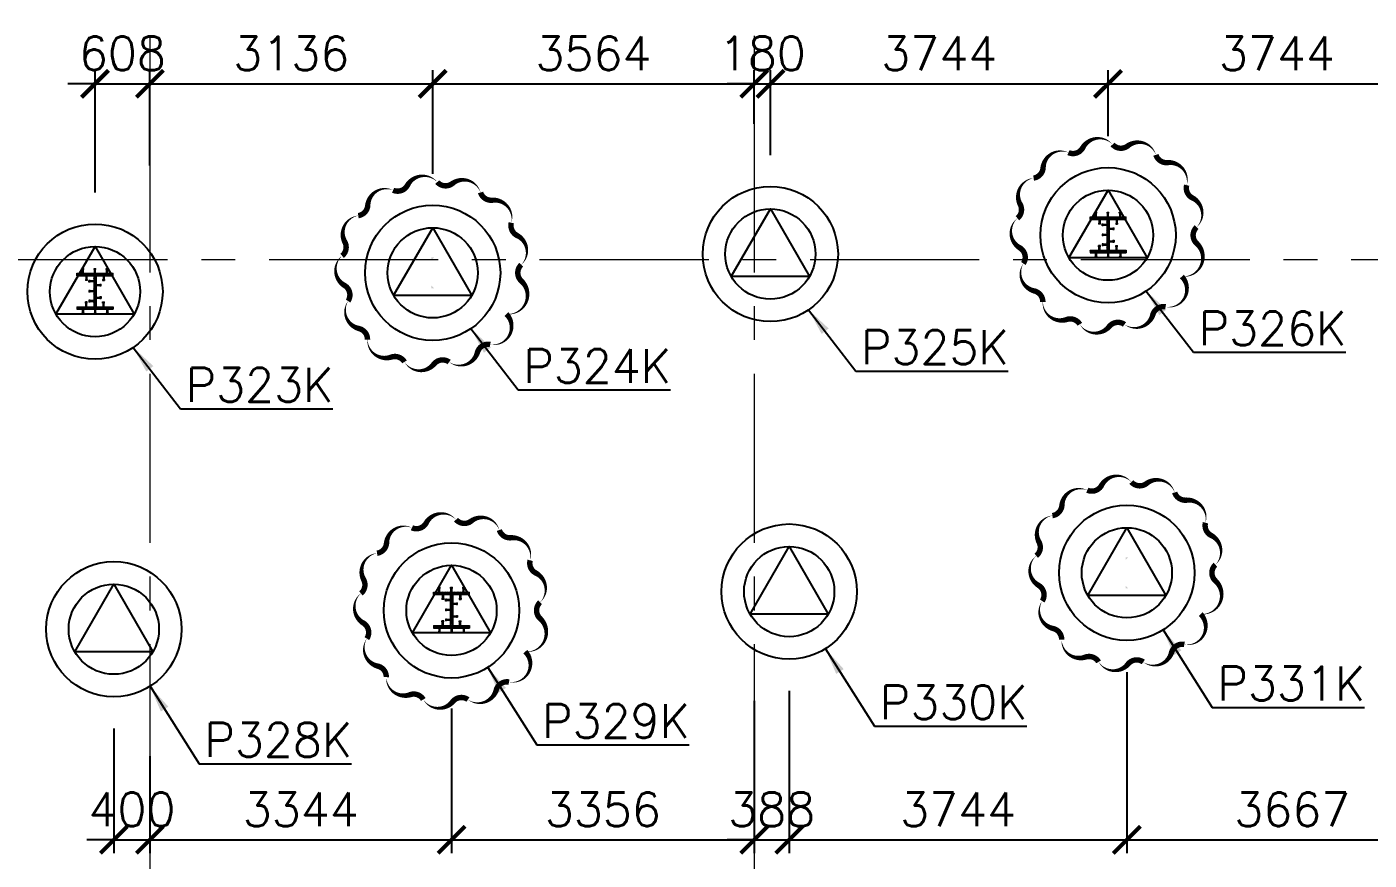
# Model space of a CAD drawing. Header units: millimetres. Extents: x -346728 to 1320345, y -537202 to -385966.
# Drawn here: x 205174 to 220058, y -475603 to -466360 of the extents above; entities that cross this region are included whole.
import ezdxf

# ---------------------------------------------------------------- set-up
doc = ezdxf.new("R2010")
doc.units = ezdxf.units.MM
doc.header["$LTSCALE"] = 100
doc.linetypes.add('X1326_GLB$0$CENTER', pattern=[2, 1.25, -0.25, 0.25, -0.25])
doc.layers.add('CL load', color=1, linetype='Continuous', plot=False)
for name, color, linetype in [('hach', 253, 'Continuous'), ('PILE MARK', 8, 'Continuous'), ('PL', 3, 'Continuous')]:
    doc.layers.add(name, color=color, linetype=linetype)
for name, color, linetype, lineweight in [('KCMANH', 8, 'Continuous', 13), ('KINGPOST', 5, 'Continuous', 20), ('X1326_GLB$0$A-tim', 8, 'X1326_GLB$0$CENTER', 9)]:
    doc.layers.add(name, color=color, linetype=linetype, lineweight=lineweight)
doc.styles.add('simplex', font='simplex.shx')
doc.dimstyles.new('100', dxfattribs={"dimscale": 150, "dimtxt": 2.5, "dimasz": 2, "dimexe": 1, "dimexo": 1, "dimgap": 1, "dimtad": 1, "dimdec": 0, "dimzin": 0, "dimdsep": 46, "dimtxsty": 'simplex', "dimblk": 'ARCHTICK', "dimcen": 1, "dimdle": 1, "dimclrd": 256, "dimclre": 256, "dimclrt": 6, "dimadec": 0, "dimazin": 0, "dimtfac": 1, "dimtdec": 0, "dimtix": 1, "dimtmove": 2, "dimatfit": 3, "dimfxl": 1, "dimtolj": 1, "dimtzin": 0, "dimarcsym": 0})
pattern_1 = [(45, (188543.33, 11377564.439), (-8.980256121, 8.980256121), []), (135, (188543.33, 11377564.439), (-8.980256121, -8.980256121), [])]

# ---------------------------------------------------------------- blocks, each defined once
blk = doc.blocks.new('_ArchTick')
at = {"color": 0, "linetype": 'ByBlock', "const_width": 0.15}
blk.add_lwpolyline([(-0.5, -0.5), (0.5, 0.5)], dxfattribs=at)
blk = doc.blocks.new('*D534')
at = {"layer": 'CL load', "lineweight": -2, "transparency": 16777216}
for p, q in [((206139, -474143), (206139, -475527)), ((206538, -474449), (206538, -475527)), ((206139, -475377), (205839, -475377)), ((206139, -475377), (206538, -475377)), ((206538, -475377), (206838, -475377))]:
    blk.add_line(p, q, dxfattribs=at)
at = {"layer": 'DEFPOINTS', "color": 0, "transparency": 16777216}
for p in [(206139, -473993), (206538, -474299, 0), (206538, -475377)]:
    blk.add_point(p, dxfattribs=at)
at = {"layer": 'CL load', "lineweight": -2, "transparency": 16777216, "xscale": 300, "yscale": 300, "zscale": 300}
blk.add_blockref('_ArchTick', (206139, -475377), dxfattribs=at)
at = {"layer": 'CL load', "lineweight": -2, "transparency": 16777216, "xscale": 300, "yscale": 300, "zscale": 300, "rotation": 180}
blk.add_blockref('_ArchTick', (206538, -475377), dxfattribs=at)
at = {"layer": 'CL load', "color": 6, "transparency": 16777216, "insert": (206339, -475040), "char_height": 375, "attachment_point": 5, "style": 'simplex'}
blk.add_mtext('\\A1;400', dxfattribs=at)
blk = doc.blocks.new('*D535')
at = {"layer": 'CL load', "lineweight": -2, "transparency": 16777216}
for p, q in [((209883, -473921), (209883, -475527)), ((206538, -474449), (206538, -475527)), ((206388, -475377), (210033, -475377))]:
    blk.add_line(p, q, dxfattribs=at)
at = {"layer": 'DEFPOINTS', "color": 0, "transparency": 16777216}
for p in [(209883, -473771), (206538, -474299, 0), (209883, -475377)]:
    blk.add_point(p, dxfattribs=at)
at = {"layer": 'CL load', "lineweight": -2, "transparency": 16777216, "xscale": 300, "yscale": 300, "zscale": 300, "rotation": 180}
blk.add_blockref('_ArchTick', (206538, -475377), dxfattribs=at)
at = {"layer": 'CL load', "lineweight": -2, "transparency": 16777216, "xscale": 300, "yscale": 300, "zscale": 300}
blk.add_blockref('_ArchTick', (209883, -475377), dxfattribs=at)
at = {"layer": 'CL load', "color": 6, "transparency": 16777216, "insert": (208211, -475040), "char_height": 375, "attachment_point": 5, "style": 'simplex'}
blk.add_mtext('\\A1;3344', dxfattribs=at)
blk = doc.blocks.new('*D536')
at = {"layer": 'CL load', "lineweight": -2, "transparency": 16777216}
for p, q in [((213239, -473837), (213239, -475527)), ((209883, -473921), (209883, -475527)), ((209733, -475377), (213389, -475377))]:
    blk.add_line(p, q, dxfattribs=at)
at = {"layer": 'DEFPOINTS', "color": 0, "transparency": 16777216}
for p in [(213239, -473687, 0), (209883, -473771), (213239, -475377)]:
    blk.add_point(p, dxfattribs=at)
at = {"layer": 'CL load', "lineweight": -2, "transparency": 16777216, "xscale": 300, "yscale": 300, "zscale": 300, "rotation": 180}
blk.add_blockref('_ArchTick', (209883, -475377), dxfattribs=at)
at = {"layer": 'CL load', "lineweight": -2, "transparency": 16777216, "xscale": 300, "yscale": 300, "zscale": 300}
blk.add_blockref('_ArchTick', (213239, -475377), dxfattribs=at)
at = {"layer": 'CL load', "color": 6, "transparency": 16777216, "insert": (211561, -475040), "char_height": 375, "attachment_point": 5, "style": 'simplex'}
blk.add_mtext('\\A1;3356', dxfattribs=at)
blk = doc.blocks.new('*D537')
at = {"layer": 'CL load', "lineweight": -2, "transparency": 16777216}
for p, q in [((213627, -473726), (213627, -475527)), ((213239, -473837), (213239, -475527)), ((213239, -475377), (212939, -475377)), ((213239, -475377), (213627, -475377)), ((213627, -475377), (213927, -475377))]:
    blk.add_line(p, q, dxfattribs=at)
at = {"layer": 'DEFPOINTS', "color": 0, "transparency": 16777216}
for p in [(213627, -473576), (213239, -473687, 0), (213627, -475377)]:
    blk.add_point(p, dxfattribs=at)
at = {"layer": 'CL load', "lineweight": -2, "transparency": 16777216, "xscale": 300, "yscale": 300, "zscale": 300}
blk.add_blockref('_ArchTick', (213239, -475377), dxfattribs=at)
at = {"layer": 'CL load', "lineweight": -2, "transparency": 16777216, "xscale": 300, "yscale": 300, "zscale": 300, "rotation": 180}
blk.add_blockref('_ArchTick', (213627, -475377), dxfattribs=at)
at = {"layer": 'CL load', "color": 6, "transparency": 16777216, "insert": (213433, -475040), "char_height": 375, "attachment_point": 5, "style": 'simplex'}
blk.add_mtext('\\A1;388', dxfattribs=at)
blk = doc.blocks.new('*D538')
at = {"layer": 'CL load', "lineweight": -2, "transparency": 16777216}
for p, q in [((217371, -473517), (217371, -475527)), ((213627, -473726), (213627, -475527)), ((213477, -475377), (217521, -475377))]:
    blk.add_line(p, q, dxfattribs=at)
at = {"layer": 'DEFPOINTS', "color": 0, "transparency": 16777216}
for p in [(217371, -473367), (213627, -473576), (217371, -475377)]:
    blk.add_point(p, dxfattribs=at)
at = {"layer": 'CL load', "lineweight": -2, "transparency": 16777216, "xscale": 300, "yscale": 300, "zscale": 300, "rotation": 180}
blk.add_blockref('_ArchTick', (213627, -475377), dxfattribs=at)
at = {"layer": 'CL load', "lineweight": -2, "transparency": 16777216, "xscale": 300, "yscale": 300, "zscale": 300}
blk.add_blockref('_ArchTick', (217371, -475377), dxfattribs=at)
at = {"layer": 'CL load', "color": 6, "transparency": 16777216, "insert": (215499, -475040), "char_height": 375, "attachment_point": 5, "style": 'simplex'}
blk.add_mtext('\\A1;3744', dxfattribs=at)
blk = doc.blocks.new('*D539')
at = {"layer": 'CL load', "lineweight": -2, "transparency": 16777216}
for p, q in [((217371, -473517), (217371, -475527)), ((221038, -473506), (221038, -475527)), ((217221, -475377), (221188, -475377))]:
    blk.add_line(p, q, dxfattribs=at)
at = {"layer": 'DEFPOINTS', "color": 0, "transparency": 16777216}
for p in [(217371, -473367), (221038, -473356, 0), (221038, -475377)]:
    blk.add_point(p, dxfattribs=at)
at = {"layer": 'CL load', "lineweight": -2, "transparency": 16777216, "xscale": 300, "yscale": 300, "zscale": 300, "rotation": 180}
blk.add_blockref('_ArchTick', (217371, -475377), dxfattribs=at)
at = {"layer": 'CL load', "lineweight": -2, "transparency": 16777216, "xscale": 300, "yscale": 300, "zscale": 300}
blk.add_blockref('_ArchTick', (221038, -475377), dxfattribs=at)
at = {"layer": 'CL load', "color": 6, "transparency": 16777216, "insert": (219205, -475040), "char_height": 375, "attachment_point": 5, "style": 'simplex'}
blk.add_mtext('\\A1;3667', dxfattribs=at)
blk = doc.blocks.new('*D541')
at = {"layer": 'CL load', "lineweight": -2, "transparency": 16777216}
for p, q in [((203923, -473191), (203923, -469147)), ((204829, -469297), (203773, -469297)), ((205037, -473041), (203773, -473041))]:
    blk.add_line(p, q, dxfattribs=at)
at = {"layer": 'DEFPOINTS', "color": 0, "transparency": 16777216}
for p in [(203923, -469297), (204979, -469297), (205187, -473041)]:
    blk.add_point(p, dxfattribs=at)
at = {"layer": 'CL load', "lineweight": -2, "transparency": 16777216, "xscale": 300, "yscale": 300, "zscale": 300}
for p, rotation in [((203923, -469297), 90), ((203923, -473041), 270)]:
    blk.add_blockref('_ArchTick', p, dxfattribs=dict(at, rotation=rotation))
at = {"layer": 'CL load', "color": 6, "transparency": 16777216, "insert": (203585, -471169), "char_height": 375, "attachment_point": 5, "rotation": 90, "style": 'simplex'}
blk.add_mtext('\\A1;3744', dxfattribs=at)
blk = doc.blocks.new('*D543')
at = {"layer": 'CL load', "lineweight": -2, "transparency": 16777216}
for p, q in [((205930, -468196), (205930, -466842)), ((206538, -467897), (206538, -466842)), ((205930, -466992), (205630, -466992)), ((205930, -466992), (206538, -466992)), ((206538, -466992), (206838, -466992))]:
    blk.add_line(p, q, dxfattribs=at)
at = {"layer": 'DEFPOINTS', "color": 0, "transparency": 16777216}
for p in [(206538, -466992), (206538, -468047, 0), (205930, -468346)]:
    blk.add_point(p, dxfattribs=at)
at = {"layer": 'CL load', "lineweight": -2, "transparency": 16777216, "xscale": 300, "yscale": 300, "zscale": 300}
blk.add_blockref('_ArchTick', (205930, -466992), dxfattribs=at)
at = {"layer": 'CL load', "lineweight": -2, "transparency": 16777216, "xscale": 300, "yscale": 300, "zscale": 300, "rotation": 180}
blk.add_blockref('_ArchTick', (206538, -466992), dxfattribs=at)
at = {"layer": 'CL load', "color": 6, "transparency": 16777216, "insert": (206234, -466655), "char_height": 375, "attachment_point": 5, "style": 'simplex'}
blk.add_mtext('\\A1;608', dxfattribs=at)
blk = doc.blocks.new('*D544')
at = {"layer": 'CL load', "lineweight": -2, "transparency": 16777216}
for p, q in [((206538, -467897), (206538, -466842)), ((209674, -467989), (209674, -466842)), ((206388, -466992), (209824, -466992))]:
    blk.add_line(p, q, dxfattribs=at)
at = {"layer": 'DEFPOINTS', "color": 0, "transparency": 16777216}
for p in [(209674, -466992), (206538, -468047, 0), (209674, -468139)]:
    blk.add_point(p, dxfattribs=at)
at = {"layer": 'CL load', "lineweight": -2, "transparency": 16777216, "xscale": 300, "yscale": 300, "zscale": 300, "rotation": 180}
blk.add_blockref('_ArchTick', (206538, -466992), dxfattribs=at)
at = {"layer": 'CL load', "lineweight": -2, "transparency": 16777216, "xscale": 300, "yscale": 300, "zscale": 300}
blk.add_blockref('_ArchTick', (209674, -466992), dxfattribs=at)
at = {"layer": 'CL load', "color": 6, "transparency": 16777216, "insert": (208106, -466655), "char_height": 375, "attachment_point": 5, "style": 'simplex'}
blk.add_mtext('\\A1;3136', dxfattribs=at)
blk = doc.blocks.new('*D545')
at = {"layer": 'CL load', "lineweight": -2, "transparency": 16777216}
for p, q in [((209674, -467989), (209674, -466842)), ((213239, -467436), (213239, -466842)), ((209524, -466992), (213389, -466992))]:
    blk.add_line(p, q, dxfattribs=at)
at = {"layer": 'DEFPOINTS', "color": 0, "transparency": 16777216}
for p in [(213239, -466992), (213239, -467586, 0), (209674, -468139)]:
    blk.add_point(p, dxfattribs=at)
at = {"layer": 'CL load', "lineweight": -2, "transparency": 16777216, "xscale": 300, "yscale": 300, "zscale": 300, "rotation": 180}
blk.add_blockref('_ArchTick', (209674, -466992), dxfattribs=at)
at = {"layer": 'CL load', "lineweight": -2, "transparency": 16777216, "xscale": 300, "yscale": 300, "zscale": 300}
blk.add_blockref('_ArchTick', (213239, -466992), dxfattribs=at)
at = {"layer": 'CL load', "color": 6, "transparency": 16777216, "insert": (211456, -466655), "char_height": 375, "attachment_point": 5, "style": 'simplex'}
blk.add_mtext('\\A1;3564', dxfattribs=at)
blk = doc.blocks.new('*D546')
at = {"layer": 'CL load', "lineweight": -2, "transparency": 16777216}
for p, q in [((213239, -467436), (213239, -466842)), ((213419, -467782), (213419, -466842)), ((213239, -466992), (212939, -466992)), ((213239, -466992), (213419, -466992)), ((213419, -466992), (213719, -466992))]:
    blk.add_line(p, q, dxfattribs=at)
at = {"layer": 'DEFPOINTS', "color": 0, "transparency": 16777216}
for p in [(213419, -466992), (213239, -467586, 0), (213419, -467932)]:
    blk.add_point(p, dxfattribs=at)
at = {"layer": 'CL load', "lineweight": -2, "transparency": 16777216, "xscale": 300, "yscale": 300, "zscale": 300}
blk.add_blockref('_ArchTick', (213239, -466992), dxfattribs=at)
at = {"layer": 'CL load', "lineweight": -2, "transparency": 16777216, "xscale": 300, "yscale": 300, "zscale": 300, "rotation": 180}
blk.add_blockref('_ArchTick', (213419, -466992), dxfattribs=at)
at = {"layer": 'CL load', "color": 6, "transparency": 16777216, "insert": (213329, -466655), "char_height": 375, "attachment_point": 5, "style": 'simplex'}
blk.add_mtext('\\A1;180', dxfattribs=at)
blk = doc.blocks.new('*D547')
at = {"layer": 'CL load', "lineweight": -2, "transparency": 16777216}
for p, q in [((213419, -467782), (213419, -466842)), ((217163, -467574), (217163, -466842)), ((213269, -466992), (217313, -466992))]:
    blk.add_line(p, q, dxfattribs=at)
at = {"layer": 'DEFPOINTS', "color": 0, "transparency": 16777216}
for p in [(217163, -466992), (217163, -467724), (213419, -467932)]:
    blk.add_point(p, dxfattribs=at)
at = {"layer": 'CL load', "lineweight": -2, "transparency": 16777216, "xscale": 300, "yscale": 300, "zscale": 300, "rotation": 180}
blk.add_blockref('_ArchTick', (213419, -466992), dxfattribs=at)
at = {"layer": 'CL load', "lineweight": -2, "transparency": 16777216, "xscale": 300, "yscale": 300, "zscale": 300}
blk.add_blockref('_ArchTick', (217163, -466992), dxfattribs=at)
at = {"layer": 'CL load', "color": 6, "transparency": 16777216, "insert": (215291, -466655), "char_height": 375, "attachment_point": 5, "style": 'simplex'}
blk.add_mtext('\\A1;3744', dxfattribs=at)
blk = doc.blocks.new('*D548')
at = {"layer": 'CL load', "lineweight": -2, "transparency": 16777216}
for p, q in [((217163, -467574), (217163, -466842)), ((220907, -467367), (220907, -466842)), ((217013, -466992), (221057, -466992))]:
    blk.add_line(p, q, dxfattribs=at)
at = {"layer": 'DEFPOINTS', "color": 0, "transparency": 16777216}
for p in [(220907, -466992), (220907, -467517), (217163, -467724)]:
    blk.add_point(p, dxfattribs=at)
at = {"layer": 'CL load', "lineweight": -2, "transparency": 16777216, "xscale": 300, "yscale": 300, "zscale": 300, "rotation": 180}
blk.add_blockref('_ArchTick', (217163, -466992), dxfattribs=at)
at = {"layer": 'CL load', "lineweight": -2, "transparency": 16777216, "xscale": 300, "yscale": 300, "zscale": 300}
blk.add_blockref('_ArchTick', (220907, -466992), dxfattribs=at)
at = {"layer": 'CL load', "color": 6, "transparency": 16777216, "insert": (219035, -466655), "char_height": 375, "attachment_point": 5, "style": 'simplex'}
blk.add_mtext('\\A1;3744', dxfattribs=at)
blk = doc.blocks.new('LVL-KHUNGTEN')
blk.add_lwpolyline([(61072.9, 41092.8), (119123.5, 41092.8), (119123.5, 61.9), (61072.9, 61.9)], close=True)
blk = doc.blocks.new('KP50')
at = {"ltscale": 0.1}
h = blk.add_hatch(color=6, dxfattribs=at)
h.dxf.hatch_style = 1
h.paths.add_polyline_path([(14, 171), (-14, 171), (-14, 142)])
h.paths.add_polyline_path([(-14, -142), (-14, -171), (14, -171)])
at = {"layer": 'KCMANH', "linetype": 'ByBlock'}
h = blk.add_hatch(dxfattribs=at)
h.set_pattern_fill('ANSI37', color=6, scale=4, style=0)
h.set_pattern_definition(pattern_1)
h.paths.add_polyline_path([(-200, 200), (-200, 171), (200, 171), (200, 200)])
h = blk.add_hatch(dxfattribs=at)
h.set_pattern_fill('ANSI37', color=6, scale=4, style=0)
h.set_pattern_definition([(45, (188728.93, 11377564.439), (-8.980256121, 8.980256121), []), (135, (188728.93, 11377564.439), (-8.980256121, -8.980256121), [])])
h.paths.add_polyline_path([(14, 171), (-14, 142), (-14, -142), (14, -171)])
h = blk.add_hatch(dxfattribs=at)
h.set_pattern_fill('ANSI37', color=6, scale=4, style=0)
h.set_pattern_definition(pattern_1)
h.paths.add_polyline_path([(-200, -171), (-200, -200), (200, -200), (200, -171)])
for p, q in [((-125, 253), (-146, 253)), ((-146, 240), (-146, 253)), ((-125, 240), (-146, 240)), ((-142, 200), (-142, 240)), ((-129, 200), (-129, 240)), ((-125, 240), (-125, 253)), ((-102, 171), (-102, 131)), ((-89, 171), (-89, 131)), ((-10, 253), (10, 253)), ((-10, 240), (-10, 253)), ((-10, 240), (10, 240)), ((-6, 200), (-6, 240)), ((6, 200), (6, 240)), ((10, 240), (10, 253)), ((89, 171), (89, 131)), ((102, 171), (102, 131)), ((125, 253), (146, 253)), ((125, 240), (125, 253)), ((125, 240), (146, 240)), ((129, 200), (129, 240)), ((142, 200), (142, 240)), ((146, 240), (146, 253)), ((-85, 131), (-106, 131)), ((-106, 131), (-106, 118)), ((-85, 118), (-106, 118)), ((-85, 131), (-85, 118)), ((-67, 100), (-67, 120)), ((-54, 120), (-67, 120)), ((-54, 100), (-67, 100)), ((-67, 10), (-67, -10)), ((-54, 10), (-67, 10)), ((-54, 100), (-54, 120)), ((-14, 116), (-54, 116)), ((-14, 104), (-54, 104)), ((-54, 10), (-54, -10)), ((-14, 6), (-54, 6)), ((14, 76), (54, 76)), ((14, 64), (54, 64)), ((54, 60), (54, 80)), ((54, 80), (67, 80)), ((54, 60), (67, 60)), ((67, 60), (67, 80)), ((85, 131), (106, 131)), ((85, 131), (85, 118)), ((85, 118), (106, 118)), ((106, 131), (106, 118)), ((-85, -118), (-106, -118)), ((-106, -131), (-106, -118)), ((-85, -131), (-106, -131)), ((-102, -171), (-102, -131)), ((-89, -171), (-89, -131)), ((-85, -131), (-85, -118)), ((-54, -10), (-67, -10)), ((-67, -100), (-67, -120)), ((-54, -100), (-67, -100)), ((-54, -120), (-67, -120)), ((-14, -6), (-54, -6)), ((-54, -100), (-54, -120)), ((-14, -104), (-54, -104)), ((-14, -116), (-54, -116)), ((14, -64), (54, -64)), ((14, -76), (54, -76)), ((54, -60), (54, -80)), ((54, -60), (67, -60)), ((54, -80), (67, -80)), ((67, -60), (67, -80)), ((85, -118), (106, -118)), ((85, -131), (85, -118)), ((85, -131), (106, -131)), ((89, -171), (89, -131)), ((102, -171), (102, -131)), ((106, -131), (106, -118)), ((-125, -240), (-146, -240)), ((-146, -240), (-146, -253)), ((-125, -253), (-146, -253)), ((-142, -200), (-142, -240)), ((-129, -200), (-129, -240)), ((-125, -240), (-125, -253)), ((-10, -240), (10, -240)), ((-10, -240), (-10, -253)), ((-10, -253), (10, -253)), ((-6, -200), (-6, -240)), ((6, -200), (6, -240)), ((10, -240), (10, -253)), ((125, -240), (146, -240)), ((125, -240), (125, -253)), ((125, -253), (146, -253)), ((129, -200), (129, -240)), ((142, -200), (142, -240)), ((146, -240), (146, -253))]:
    blk.add_line(p, q, dxfattribs=at)
at = {"layer": 'KINGPOST', "color": 6, "linetype": 'ByBlock'}
for p, q in [((-200, 200), (200, 200)), ((-200, 171), (-200, 200)), ((-200, 171), (200, 171)), ((-14, 171), (-14, -171)), ((-14, 142), (14, 171)), ((14, 171), (14, -171)), ((200, 171), (200, 200)), ((-14, -142), (14, -171)), ((-200, -171), (200, -171)), ((-200, -171), (-200, -200)), ((-200, -200), (200, -200)), ((200, -171), (200, -200))]:
    blk.add_line(p, q, dxfattribs=at)
blk.add_lwpolyline([(-14, 0), (14, 0)], dxfattribs=at)
blk = doc.blocks.new('B1 Kingpost Layout Plan1')
at = {"layer": 'KCMANH', "linetype": 'ByBlock'}
for p in [(66799, -53902, 0), (55566, -54527, 0), (59519, -58063, 0)]:
    blk.add_blockref('KP50', p, dxfattribs=at)

msp = doc.modelspace()

# ---------------------------------------------------------------- hatches: boundary and pattern name
at = {"ltscale": 0.1}
h = msp.add_hatch(color=6, dxfattribs=at)
h.dxf.hatch_style = 1
h.paths.add_polyline_path([(217177.1, -468500.6), (217148.3, -468500.6), (217148.3, -468529.4)])
h.paths.add_polyline_path([(217148.3, -468814.2), (217148.3, -468843), (217177.1, -468843)])
h = msp.add_hatch(color=6, dxfattribs=at)
h.dxf.hatch_style = 1
h.paths.add_polyline_path([(209688.7, -468917.5), (209659.9, -468917.5), (209659.9, -468946.3)])
h.paths.add_polyline_path([(209659.9, -469231.1), (209659.9, -469259.9), (209688.7, -469259.9)])
h = msp.add_hatch(color=6, dxfattribs=at)
h.dxf.hatch_style = 1
h.paths.add_polyline_path([(217385.6, -472244.8), (217356.8, -472244.8), (217356.8, -472273.6)])
h.paths.add_polyline_path([(217356.8, -472558.4), (217356.8, -472587.2), (217385.6, -472587.2)])
h = msp.add_hatch(color=6, dxfattribs=at)
h.dxf.hatch_style = 1
h.paths.add_polyline_path([(209897.2, -472661.7), (209868.4, -472661.7), (209868.4, -472690.5)])
h.paths.add_polyline_path([(209868.4, -472975.3), (209868.4, -473004.1), (209897.2, -473004.1)])
at = {"layer": 'hach'}
h = msp.add_hatch(dxfattribs=at)
h.set_pattern_fill('ANSI31', color=256, scale=70)
h.set_pattern_definition([(45, (121918.56, -508591.22), (-157.15448, 157.15448), [])])
h.paths.add_polyline_path([(142200.7, -410142.2), (128621.2, -428107.5), (155914.1, -501359), (162214.1, -503970.9), (238136.4, -469396.6), (242695.2, -462329.4), (242687.2, -415142.7), (237685.1, -410142.2)])
h.paths.add_polyline_path([(142797.9, -411342.2), (129975.7, -428305.7), (156856.2, -500450.6), (162191.6, -502662.6), (237318.8, -468450.4), (241495.1, -461976.1), (241487, -415639.4), (237188.2, -411342.2)], flags=16)
h = msp.add_hatch(dxfattribs=at)
h.set_pattern_fill('AR-CONC', color=256, scale=4)
h.set_pattern_definition([(50, (121918.56, -508591.2), (728.7387, -63.7563), [76.2, -838.2]), (355, (121918.56, -508591.2), (-140.9737, 764.2274), [60.96, -670.5623]), (100.45144, (121979.3, -508596.54), (587.765, 700.471), [64.76, -712.361]), (46.1842, (121918.6, -508388), (1084.316, -168.1693), [114.3, -1257.3]), (96.63556, (122008.9, -508402), (949.6165, 989.7045), [97.14, -1068.5424]), (351.18415, (121918.6, -508388), (949.6165, 989.7045), [91.44, -1005.839]), (21, (122020.16, -508438.8), (606.4576, -409.0608), [76.2, -838.2]), (326, (122020.16, -508438.8), (247.208, 736.752), [60.96, -670.56]), (71.45144, (122070.7, -508472.9), (853.6657, 327.691), [64.76, -712.3598]), (37.5, (121918.56, -508591.22), (12.3544, 338.22016), [0, -662.432, 0, -680.72, 0, -673.1]), (7.5, (121918.56, -508591.22), (267.27865, 400.7223), [0, -388.112, 0, -647.192, 0, -256.54]), (327.5, (121692, -508591.22), (542.3624, -22.91498), [0, -254, 0, -792.48, 0, -1051.56]), (317.5, (121590.4, -508591.2), (592.5167, 101.706), [0, -330.2, 0, -526.288, 0, -746.76])])
h.paths.add_polyline_path([(142200.7, -410142.2), (128621.2, -428107.5), (155914.1, -501359), (162214.1, -503970.9), (238136.4, -469396.6), (242695.2, -462329.4), (242687.2, -415142.7), (237685.1, -410142.2)])
h.paths.add_polyline_path([(142797.9, -411342.2), (129975.7, -428305.7), (156856.2, -500450.6), (162191.6, -502662.6), (237318.8, -468450.4), (241495.1, -461976.1), (241487, -415639.4), (237188.2, -411342.2)], flags=16)

# ---------------------------------------------------------------- linework, layer by layer
at = {"color": 6, "elevation": -2718.3}
for points in [[(218144.8, -468581.9, 0, 60, 0.5205671), (218098.1, -468257.5, 60, 60, -0.3534527), (218034.5, -468116.3, 0, 60, 0.5205671), (217822.1, -467866.1, 60, 60, -0.3534915), (217693.2, -467780.4, 0, 60, 0.5205671), (217380.4, -467681.5, 60, 60, -0.3944899), (217213, -467665.1, 0, 60, 0.520567), (216882.1, -467701.8, 60, 60, -0.3907151), (216723.9, -467755.2, 0, 60, 0.520567), (216442.6, -467924.1, 60, 60, -0.3534934), (216337.1, -468037.4, 0, 60, 0.5205671), (216188.6, -468330.1, 60, 60, -0.3571345), (216158.2, -468483.1, 0, 60, 0.520567), (216183.9, -468810.9, 60, 60, -0.4289707), (216224.2, -468984.8, 0, 60, 0.520567), (216345, -469289.6, 60, 60, -0.3534582), (216439.6, -469412.1, 0, 60, 0.520567), (216704.3, -469606.2, 60, 60, -0.3534893), (216849.6, -469659.6, 0, 60, 0.5205671), (217176.8, -469683.2, 60, 60, -0.3982747), (217344.8, -469661.2, 0, 60, 0.520567), (217659.4, -469552.8, 60, 60, -0.3869502), (217800.5, -469465.7, 0, 60, 0.7314349), (217981.1, -469129.4, 0, 60, 0.7206829), (218145.7, -468762.4, 60, 60, -0.4358983)], [(210656.4, -468998.9, 0, 60, 0.5205671), (210609.7, -468674.4, 60, 60, -0.3534527), (210546.1, -468533.3, 0, 60, 0.5205671), (210333.7, -468283.1, 60, 60, -0.3534915), (210204.8, -468197.4, 0, 60, 0.5205671), (209892, -468098.5, 60, 60, -0.3944899), (209724.6, -468082, 0, 60, 0.520567), (209393.7, -468118.8, 60, 60, -0.3907151), (209235.5, -468172.2, 0, 60, 0.520567), (208954.2, -468341, 60, 60, -0.3534934), (208848.7, -468454.3, 0, 60, 0.5205671), (208700.2, -468747, 60, 60, -0.3571345), (208669.8, -468900.1, 0, 60, 0.520567), (208695.5, -469227.8, 60, 60, -0.4289707), (208735.8, -469401.7, 0, 60, 0.520567), (208856.6, -469706.5, 60, 60, -0.3534582), (208951.2, -469829, 0, 60, 0.520567), (209215.9, -470023.1, 60, 60, -0.3534893), (209361.2, -470076.6, 0, 60, 0.5205671), (209688.4, -470100.1, 60, 60, -0.3982747), (209856.4, -470078.2, 0, 60, 0.520567), (210171, -469969.8, 60, 60, -0.3869502), (210312.1, -469882.6, 0, 60, 0.7314349), (210492.7, -469546.3, 0, 60, 0.7206829), (210657.3, -469179.4, 60, 60, -0.4358983)], [(218353.3, -472326.1, 0, 60, 0.5205671), (218306.6, -472001.7, 60, 60, -0.3534527), (218243, -471860.5, 0, 60, 0.5205671), (218030.6, -471610.3, 60, 60, -0.3534915), (217901.6, -471524.6, 0, 60, 0.5205671), (217588.8, -471425.7, 60, 60, -0.3944899), (217421.5, -471409.3, 0, 60, 0.520567), (217090.6, -471446, 60, 60, -0.3907151), (216932.4, -471499.4, 0, 60, 0.520567), (216651.1, -471668.3, 60, 60, -0.3534934), (216545.5, -471781.6, 0, 60, 0.5205671), (216397, -472074.3, 60, 60, -0.3571345), (216366.7, -472227.3, 0, 60, 0.520567), (216392.4, -472555.1, 60, 60, -0.4289707), (216432.7, -472729, 0, 60, 0.520567), (216553.5, -473033.8, 60, 60, -0.3534582), (216648.1, -473156.3, 0, 60, 0.520567), (216912.8, -473350.4, 60, 60, -0.3534893), (217058.1, -473403.8, 0, 60, 0.5205671), (217385.3, -473427.4, 60, 60, -0.3982747), (217553.3, -473405.4, 0, 60, 0.520567), (217867.9, -473297, 60, 60, -0.3869502), (218009, -473209.9, 0, 60, 0.7314349), (218189.6, -472873.6, 0, 60, 0.7206829), (218354.2, -472506.6, 60, 60, -0.4358983)], [(210864.9, -472743.1, 0, 60, 0.5205671), (210818.2, -472418.6, 60, 60, -0.3534527), (210754.6, -472277.5, 0, 60, 0.5205671), (210542.2, -472027.3, 60, 60, -0.3534915), (210413.2, -471941.6, 0, 60, 0.5205671), (210100.4, -471842.7, 60, 60, -0.3944899), (209933.1, -471826.2, 0, 60, 0.520567), (209602.2, -471863, 60, 60, -0.3907151), (209444, -471916.4, 0, 60, 0.520567), (209162.7, -472085.2, 60, 60, -0.3534934), (209057.1, -472198.5, 0, 60, 0.5205671), (208908.6, -472491.2, 60, 60, -0.3571345), (208878.3, -472644.3, 0, 60, 0.520567), (208904, -472972, 60, 60, -0.4289707), (208944.3, -473145.9, 0, 60, 0.520567), (209065.1, -473450.7, 60, 60, -0.3534582), (209159.7, -473573.2, 0, 60, 0.520567), (209424.4, -473767.3, 60, 60, -0.3534893), (209569.7, -473820.8, 0, 60, 0.5205671), (209896.9, -473844.3, 60, 60, -0.3982747), (210064.9, -473822.4, 0, 60, 0.520567), (210379.5, -473714, 60, 60, -0.3869502), (210520.6, -473626.8, 0, 60, 0.7314349), (210701.2, -473290.5, 0, 60, 0.7206829), (210865.8, -472923.6, 60, 60, -0.4358983)]]:
    msp.add_lwpolyline(points, format="xyseb", close=True, dxfattribs=at)
at = {"layer": 'PL', "elevation": -1404.9}
for points in [[(217595.7, -468921.8), (216729.7, -468921.8), (217162.7, -468171.8)], [(217595.7, -468921.8), (216729.7, -468921.8), (217162.7, -468171.8)], [(213851.5, -469130.2), (212985.5, -469130.2), (213418.5, -468380.2)], [(213851.5, -469130.2), (212985.5, -469130.2), (213418.5, -468380.2)], [(210107.3, -469338.7), (209241.3, -469338.7), (209674.3, -468588.7)], [(210107.3, -469338.7), (209241.3, -469338.7), (209674.3, -468588.7)], [(206363.1, -469547.2), (205497.1, -469547.2), (205930.1, -468797.2)], [(206363.1, -469547.2), (205497.1, -469547.2), (205930.1, -468797.2)], [(217804.2, -472666), (216938.2, -472666), (217371.2, -471916)], [(217804.2, -472666), (216938.2, -472666), (217371.2, -471916)], [(214060, -472874.4), (213194, -472874.4), (213627, -472124.4)], [(214060, -472874.4), (213194, -472874.4), (213627, -472124.4)], [(210315.8, -473082.9), (209449.8, -473082.9), (209882.8, -472332.9)], [(210315.8, -473082.9), (209449.8, -473082.9), (209882.8, -472332.9)], [(206571.6, -473291.4), (205705.6, -473291.4), (206138.6, -472541.4)], [(206571.6, -473291.4), (205705.6, -473291.4), (206138.6, -472541.4)]]:
    msp.add_lwpolyline(points, close=True, dxfattribs=at)
at = {"layer": 'PL'}
for centre, radius in [((217162.7, -468671.8, -1404.9), 750), ((217162.7, -468671.8, -1404.9), 750), ((213418.5, -468880.2, -1404.9), 750), ((213418.5, -468880.2, -1404.9), 750), ((217162.7, -468671.8, -1404.9), 500), ((217162.7, -468671.8, -1404.9), 500), ((209674.3, -469088.7, -1404.9), 750), ((209674.3, -469088.7, -1404.9), 750), ((213418.5, -468880.2, -1404.9), 500), ((213418.5, -468880.2, -1404.9), 500), ((205930.1, -469297.2, -1404.9), 750), ((205930.1, -469297.2, -1404.9), 750), ((209674.3, -469088.7, -1404.9), 500), ((209674.3, -469088.7, -1404.9), 500), ((205930.1, -469297.2, -1404.9), 500), ((205930.1, -469297.2, -1404.9), 500), ((217371.2, -472416, -1404.9), 750), ((217371.2, -472416, -1404.9), 750), ((213627, -472624.4, -1404.9), 750), ((213627, -472624.4, -1404.9), 750), ((217371.2, -472416, -1404.9), 500), ((217371.2, -472416, -1404.9), 500), ((209882.8, -472832.9, -1404.9), 750), ((209882.8, -472832.9, -1404.9), 750), ((213627, -472624.4, -1404.9), 500), ((213627, -472624.4, -1404.9), 500), ((206138.6, -473041.4, -1404.9), 750), ((206138.6, -473041.4, -1404.9), 750), ((209882.8, -472832.9, -1404.9), 500), ((209882.8, -472832.9, -1404.9), 500), ((206138.6, -473041.4, -1404.9), 500), ((206138.6, -473041.4, -1404.9), 500)]:
    msp.add_circle(centre, radius, dxfattribs=at)
at = {"layer": 'X1326_GLB$0$A-tim', "ltscale": 15}
for p, q in [((206538.5, -398208.6, -1404.9), (206538.5, -512162.7, -1404.9)), ((213238.6, -398208.6, -1404.9), (213238.6, -512162.7, -1404.9)), ((120859.5, -468941.8, -1404.9), (255546, -468941.8, -1404.9))]:
    msp.add_line(p, q, dxfattribs=at)

# ---------------------------------------------------------------- block references
at = {"extrusion": (0.00597, -2.28885e-18, 0.999982), "xscale": 3.385207865094198, "yscale": 3.385207865094198, "zscale": 3.385207865094198}
msp.add_blockref('LVL-KHUNGTEN', (-107243.5, -525073.6, -287.1), dxfattribs=at)
msp.add_blockref('B1 Kingpost Layout Plan1', (150363.7, -414766, -1404.9))

# ---------------------------------------------------------------- texts
at = {"layer": 'PILE MARK', "color": 4, "style": 'simplex'}
for s, p in [('P326K', (218167.9, -469892.5, -1404.9)), ('P325K', (214423.7, -470101, -1404.9)), ('P324K', (210679.5, -470309.4, -1404.9)), ('P323K', (206935.3, -470517.9, -1404.9)), ('P331K', (218376.4, -473830.5, -1404.9)), ('P330K', (214632.2, -474039, -1404.9)), ('P329K', (210888, -474247.5, -1404.9)), ('P328K', (207143.8, -474456, -1404.9))]:
    msp.add_text(s, height=375, dxfattribs=at).set_placement(p)

# ---------------------------------------------------------------- dimensions: what is measured, and where the dimension line sits
at = {"layer": 'CL load'}
for base, p1, p2, picture, middle in [((206538.5, -466992.3, -1404.9), (205930.1, -468346.1, -1404.9), (206538.5, -468047.4, -1404.9), '*D543', (206234.3, -466654.8, -1404.9)), ((209674.3, -466992.3, -1404.9), (206538.5, -468047.4, -1404.9), (209674.3, -468138.9, -1404.9), '*D544', (208106.4, -466654.8, -1404.9)), ((213238.6, -466992.3, -1404.9), (209674.3, -468138.9, -1404.9), (213238.6, -467585.8, -1404.9), '*D545', (211456.5, -466654.8, -1404.9)), ((213418.5, -466992.3, -1404.9), (213238.6, -467585.8, -1404.9), (213418.5, -467931.7, -1404.9), '*D546', (213328.6, -466654.8, -1404.9)), ((217162.7, -466992.3, -1404.9), (213418.5, -467931.7, -1404.9), (217162.7, -467724.5, -1404.9), '*D547', (215290.6, -466654.8, -1404.9)), ((220906.9, -466992.3, -1404.9), (217162.7, -467724.5, -1404.9), (220906.9, -467517.3, -1404.9), '*D548', (219034.8, -466654.8, -1404.9)), ((217371.2, -475377.1, -1404.9), (213627, -473575.9, -1404.9), (217371.2, -473367.4, -1404.9), '*D538', (215499.1, -475039.6, -1404.9)), ((221038.5, -475377.1, -1404.9), (217371.2, -473367.4, -1404.9), (221038.5, -473356, -1404.9), '*D539', (219204.9, -475039.6, -1404.9)), ((213627, -475377.1, -1404.9), (213238.6, -473687.1, -1404.9), (213627, -473575.9, -1404.9), '*D537', (213432.8, -475039.6, -1404.9)), ((213238.6, -475377.1, -1404.9), (209882.8, -473771.5, -1404.9), (213238.6, -473687.1, -1404.9), '*D536', (211560.7, -475039.6, -1404.9)), ((209882.8, -475377.1, -1404.9), (206538.5, -474299.1, -1404.9), (209882.8, -473771.5, -1404.9), '*D535', (208210.7, -475039.6, -1404.9)), ((206538.5, -475377.1, -1404.9), (206138.6, -473992.9, -1404.9), (206538.5, -474299.1, -1404.9), '*D534', (206338.6, -475039.6, -1404.9))]:
    dim = msp.add_linear_dim(base=base, p1=p1, p2=p2, dimstyle='100', dxfattribs=at)
    dim.commit()
    dim.dimension.update_dxf_attribs({"geometry": picture, "text_midpoint": middle})
dim = msp.add_linear_dim(base=(203922.7, -469297.2, -1404.9), p1=(205187.1, -473041.4, -1404.9), p2=(204978.7, -469297.2, -1404.9), angle=90, dimstyle='100', dxfattribs=at)
dim.commit()
dim.dimension.update_dxf_attribs({"geometry": '*D541', "text_midpoint": (203585.2, -471169.3, -1404.9)})

# ---------------------------------------------------------------- leaders
at = {"layer": 'PILE MARK'}
for points in [[(217587, -469290.2, -1404.9), (218110.6, -469970.1, -1404.9), (219799.3, -469970.1, -1404.9)], [(213842.8, -469498.7, -1404.9), (214366.4, -470178.5, -1404.9), (216055.1, -470178.5, -1404.9)], [(210098.6, -469707.2, -1404.9), (210622.2, -470387, -1404.9), (212310.9, -470387, -1404.9)], [(206354.4, -469915.7, -1404.9), (206878, -470595.5, -1404.9), (208566.7, -470595.5, -1404.9)], [(217773.3, -473049, -1404.9), (218319, -473908.1, -1404.9), (220007.8, -473908.1, -1404.9)], [(214029.1, -473257.5, -1404.9), (214574.8, -474116.6, -1404.9), (216263.6, -474116.6, -1404.9)], [(210284.9, -473466, -1404.9), (210830.6, -474325.1, -1404.9), (212519.4, -474325.1, -1404.9)], [(206540.7, -473674.5, -1404.9), (207086.4, -474533.6, -1404.9), (208775.2, -474533.6, -1404.9)]]:
    msp.add_leader(points, dimstyle='100', override={"dimgap": 1, "dimtad": 0}, dxfattribs=at)

doc.saveas('drawing.dxf')
